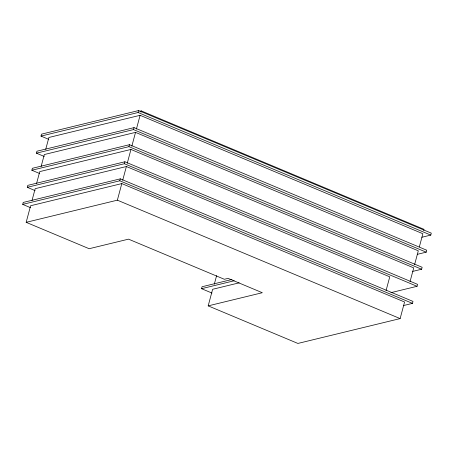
<?xml version="1.0" encoding="UTF-8"?>
<svg xmlns="http://www.w3.org/2000/svg" width="454" height="454" viewBox="0 0 454 454"><rect width="100%" height="100%" fill="white"/><g stroke="black" fill="none" stroke-linecap="round" stroke-linejoin="round"><path stroke-width="0.68" d="M30.514 207.66L22.7 204.385L23.222 202.433L120.31 178.842L413.004 301.422L412.482 303.374L403.549 305.548M35.089 190.589L27.274 187.315L27.796 185.363L124.884 161.772L417.578 284.357L417.056 286.304L390.951 292.648M39.663 173.519L31.848 170.244L32.37 168.292L129.458 144.701L422.152 267.287L421.63 269.233L412.697 271.407M44.237 156.448L36.422 153.174L36.944 151.222L134.032 127.631L426.726 250.216L426.204 252.163L417.271 254.336M48.811 139.378L40.996 136.104L41.518 134.151L138.606 110.56L431.3 233.146L430.778 235.093L421.845 237.266M208.187 305.871L262.31 292.716L228.067 278.376L224.344 279.284L128.522 239.15L89.16 248.718L26.162 222.329L30.605 205.747L121.808 183.586L404.576 302.012L400.133 318.594L297.892 343.44L208.187 305.871L212.631 289.289L239.179 282.836M32.007 200.509L35.179 188.677L126.382 166.516L389.759 276.821L386.059 290.622M36.581 183.439L39.753 171.606L130.956 149.445L413.725 267.871L410.024 281.679M41.155 166.368L44.327 154.536L135.53 132.375L418.299 250.801L414.598 264.608M45.729 149.304L48.901 137.466L140.104 115.305L422.873 233.731L419.348 246.88M22.7 204.385L119.788 180.788L120.31 178.842M27.274 187.315L124.362 163.724L124.884 161.772M31.848 170.244L128.936 146.653L129.458 144.701M36.422 153.174L133.51 129.583L134.032 127.631M40.996 136.104L138.084 112.513L138.606 110.56M26.162 222.329L117.365 200.169L121.808 183.586M122.688 180.317L126.382 166.516M127.262 163.247L130.956 149.445M131.836 146.177L135.53 132.375M136.41 129.106L140.104 115.305M140.956 112.132L141.285 110.912L424.047 229.344L423.724 230.558M211.973 293.057L201.553 288.693L202.075 286.741L232.017 279.465M214.322 284.17L216.609 275.623M139.911 111.247L141.285 110.912M201.553 288.693L234.219 280.754M138.084 112.513L430.778 235.093M133.51 129.583L426.204 252.163M128.936 146.653L421.63 269.233M124.362 163.724L417.056 286.304M119.788 180.788L412.482 303.374M117.365 200.169L400.133 318.594"/></g></svg>
